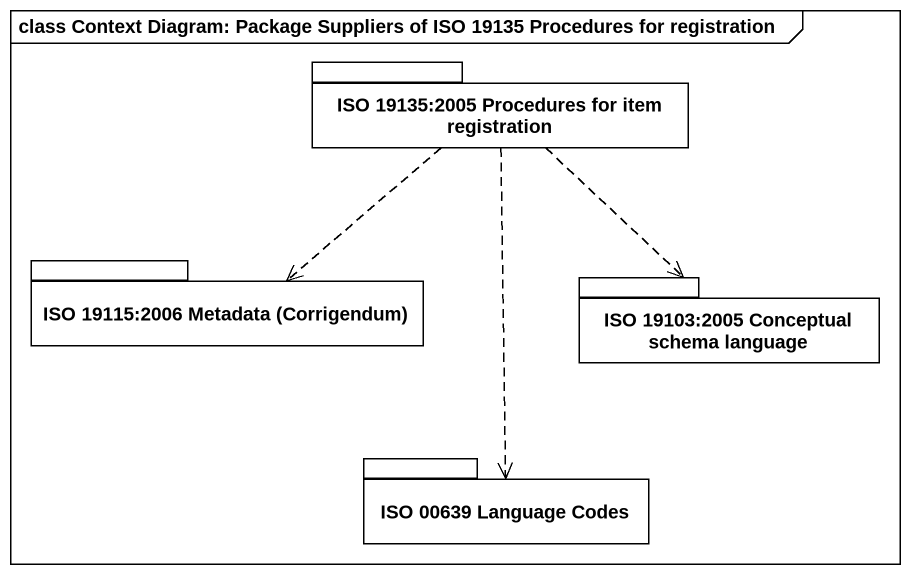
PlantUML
@startuml
mainframe class Context Diagram: Package Suppliers of ISO 19135 Procedures for registration
package "ISO 19135:2005 Procedures for item registration" as ISO_19135_2005_Procedures {
}
package "ISO 19115:2006 Metadata (Corrigendum)" as ISO_19115_2006_Metadata {
}
package "ISO 19103:2005 Conceptual schema language" as ISO_19103_2005_Conceptual {
}
package "ISO 00639 Language Codes" as ISO_00639_Language_Codes {
}
ISO_19135_2005_Procedures ..> ISO_19115_2006_Metadata
ISO_19135_2005_Procedures ..> ISO_19103_2005_Conceptual
ISO_19135_2005_Procedures ..> ISO_00639_Language_Codes
@enduml
